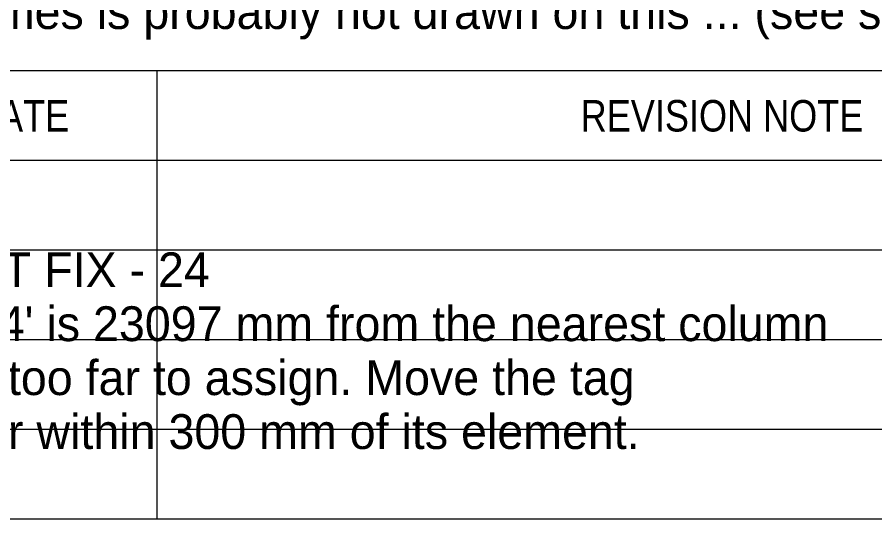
# Model space of a CAD drawing. Header units: millimetres. Extents: x 7675 to 3049577, y -133733 to 101877.
# Drawn here: x 2964211 to 2970612, y 72873 to 76621 of the extents above; entities that cross this region are included whole.
import ezdxf

# ---------------------------------------------------------------- set-up
doc = ezdxf.new("R2010")
doc.units = ezdxf.units.MM
doc.header["$LTSCALE"] = 600
doc.layers.add('D-sheet', color=42, linetype='Continuous', lineweight=13)
for name, color, linetype in [('S-QUERY-BLOCKER', 1, 'Continuous'), ('S-QUERY-TEXT', 7, 'Continuous'), ('SHEET', 7, 'Continuous')]:
    doc.layers.add(name, color=color, linetype=linetype)
doc.styles.add('STYLE3', font='ARIALN.TTF')

msp = doc.modelspace()

# ---------------------------------------------------------------- linework, layer by layer
at = {"layer": 'D-sheet'}
for p, q in [((2962631.8, 76222.6), (2974238.9, 76222.6)), ((2962631.8, 76222.6), (2974238.9, 76222.6)), ((2965256.2, 72872.6, 0), (2965256.2, 76222.6, 0)), ((2962631.8, 75552.6), (2974238.9, 75552.6)), ((2962631.8, 75552.6), (2974238.9, 75552.6)), ((2962631.8, 74882.6), (2974238.9, 74882.6)), ((2962631.8, 74212.6), (2974238.9, 74212.6)), ((2962631.8, 73542.6), (2974238.9, 73542.6)), ((2962631.8, 72872.6, 0), (2974238.9, 72872.6, 0))]:
    msp.add_line(p, q, dxfattribs=at)

# ---------------------------------------------------------------- texts
at = {"layer": 'S-QUERY-BLOCKER'}
msp.add_text('5. MUST FIX - 24', height=260, dxfattribs=at).set_placement((2962943.9, 74603.6))
at = {"layer": 'S-QUERY-TEXT'}
for s, p in [('beam it names is probably not drawn on this ... (see schedule)', (2962427.7, 76532.3)), ("Mark '24' is 23097 mm from the nearest column", (2962943.9, 74200.6)), ('or wall, too far to assign. Move the tag', (2962943.9, 73797.6)), ('inside or within 300 mm of its element.', (2962943.9, 73394.6))]:
    msp.add_text(s, height=260, dxfattribs=at).set_placement(p)
at = {"layer": 'SHEET', "style": 'STYLE3'}
for s, p in [('DATE', (2963881.1, 75766.5, 0)), ('REVISION NOTE', (2968416.4, 75766.5, 0))]:
    msp.add_text(s, height=235.05, dxfattribs=at).set_placement(p)

doc.saveas('drawing.dxf')
